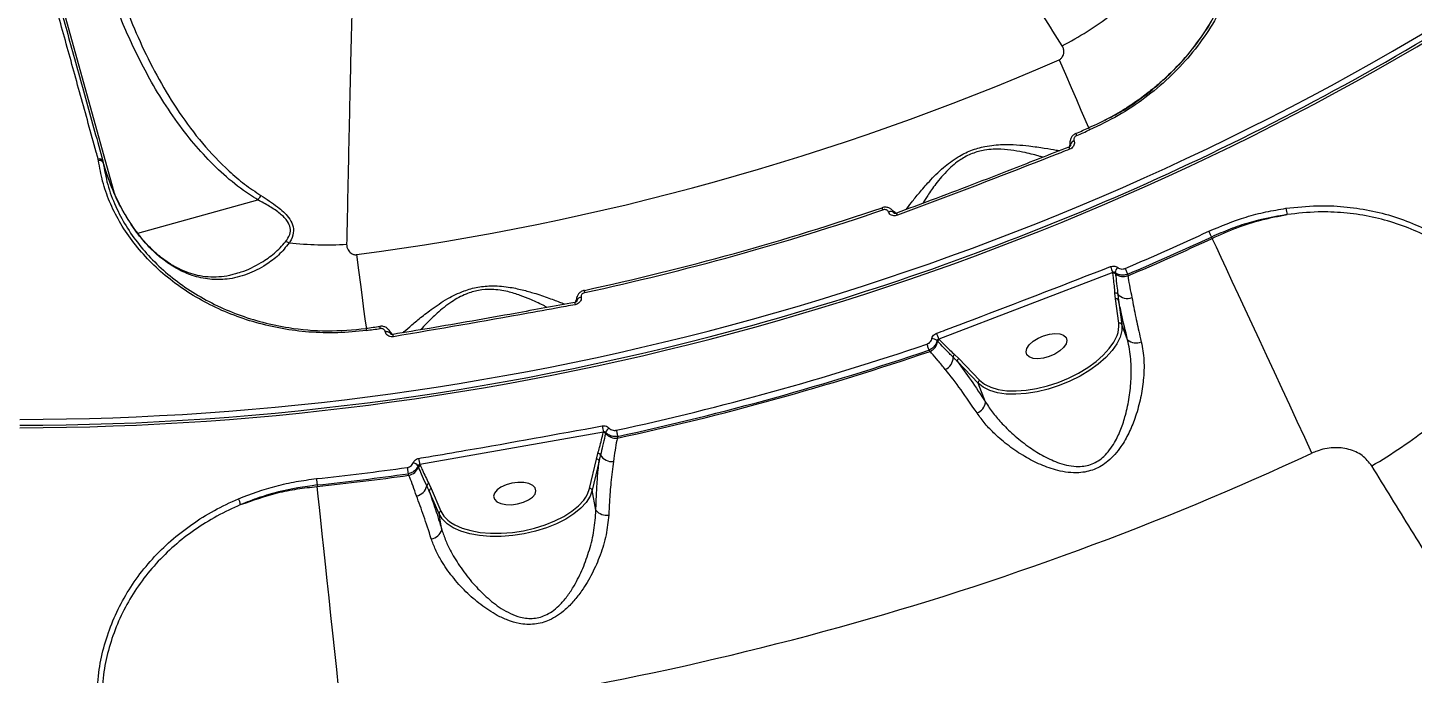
# Model space of a CAD drawing. Header units: millimetres. Extents: x -5960 to 5379, y -4374 to 3849.
# Drawn here: x 57.2 to 347.6, y -15.6 to 119.9 of the extents above; entities that cross this region are included whole.
import ezdxf

# ---------------------------------------------------------------- set-up
doc = ezdxf.new("R2010")
doc.units = ezdxf.units.MM
doc.layers.add('DiKom', color=7, linetype='Continuous', lineweight=0)
for name, color, linetype in [('DIKOM_ОБЪЕКТ', 7, 'Continuous'), ('DIKOM_РАЗМЕР_ЗОНА', 7, 'Continuous'), ('DIKOM_РАЗМЕР_ОБЪЕКТА', 7, 'Continuous')]:
    doc.layers.add(name, color=color, linetype=linetype)
doc.styles.add('style1', font='arial.ttf', dxfattribs={"width": 0.8})
doc.dimstyles.new('1-50', dxfattribs={"dimtxt": 300, "dimasz": 200, "dimexe": 100, "dimexo": 0, "dimgap": 100, "dimtad": 1, "dimtxsty": 'style1', "dimcen": 200, "dimclrd": 7, "dimclre": 7, "dimclrt": 7, "dimadec": 1, "dimazin": 2, "dimtfac": 1, "dimtmove": 0, "dimatfit": 2, "dimfxl": 0, "dimlwd": 25, "dimlwe": 18, "dimarcsym": 0})

# ---------------------------------------------------------------- blocks, each defined once
blk = doc.blocks.new('*D9')
at = {"layer": 'Defpoints', "color": 0, "transparency": 16777216}
for p in [(1597.35, 2348.89), (-3820.85, -1673.22), (-66.51, -1673.22)]:
    blk.add_point(p, dxfattribs=at)
at = {"layer": 'DiKom', "color": 7, "lineweight": 18, "transparency": 16777216}
for p, q in [((1597.35, 2348.89), (-3920.85, 2348.89)), ((-66.51, -1673.22), (-3920.85, -1673.22))]:
    blk.add_line(p, q, dxfattribs=at)
at = {"layer": 'DiKom', "color": 7, "lineweight": 25, "transparency": 16777216}
blk.add_line((-3820.85, 2148.89), (-3820.85, -1473.22), dxfattribs=at)
at = {"layer": 'DiKom', "color": 7, "transparency": 16777216}
for points in [[(-3854.19, 2148.89), (-3787.52, 2148.89), (-3820.85, 2348.89)], [(-3854.19, -1473.22), (-3787.52, -1473.22), (-3820.85, -1673.22)]]:
    blk.add_solid(points, dxfattribs=at)
at = {"layer": 'DiKom', "color": 7, "transparency": 16777216, "insert": (-4074.02, 240.95), "char_height": 300, "attachment_point": 5, "rotation": 90, "style": 'style1'}
blk.add_mtext('4050', dxfattribs=at)
blk = doc.blocks.new('*D10')
at = {"layer": 'Defpoints', "color": 0, "transparency": 16777216}
for p in [(3878.62, 405.09), (-2876.93, -459.72), (3878.62, -2693.66)]:
    blk.add_point(p, dxfattribs=at)
at = {"layer": 'DIKOM_РАЗМЕР_ОБЪЕКТА', "color": 7, "lineweight": 18, "transparency": 16777216}
for p, q in [((3878.62, 405.09), (3878.62, -2793.66)), ((-2876.93, -459.72), (-2876.93, -2793.66))]:
    blk.add_line(p, q, dxfattribs=at)
at = {"layer": 'DIKOM_РАЗМЕР_ОБЪЕКТА', "color": 7, "lineweight": 25, "transparency": 16777216}
blk.add_line((-2676.93, -2693.66), (3678.62, -2693.66), dxfattribs=at)
at = {"layer": 'DIKOM_РАЗМЕР_ОБЪЕКТА', "color": 7, "transparency": 16777216}
for points in [[(-2676.93, -2660.33), (-2676.93, -2726.99), (-2876.93, -2693.66)], [(3678.62, -2660.33), (3678.62, -2726.99), (3878.62, -2693.66)]]:
    blk.add_solid(points, dxfattribs=at)
at = {"layer": 'DIKOM_РАЗМЕР_ОБЪЕКТА', "color": 7, "transparency": 16777216, "insert": (-142.96, -2440.49), "char_height": 300, "attachment_point": 5, "style": 'style1'}
blk.add_mtext('6750', dxfattribs=at)
blk = doc.blocks.new('*D12')
at = {"layer": 'Defpoints', "color": 0, "transparency": 16777216}
for p in [(1921.97, 3848.89), (-5510.19, -3173.22), (433.49, -3173.22)]:
    blk.add_point(p, dxfattribs=at)
at = {"layer": 'DIKOM_РАЗМЕР_ЗОНА', "color": 7, "lineweight": 18, "transparency": 16777216}
for p, q in [((1921.97, 3848.89), (-5610.19, 3848.89)), ((433.49, -3173.22), (-5610.19, -3173.22))]:
    blk.add_line(p, q, dxfattribs=at)
at = {"layer": 'DIKOM_РАЗМЕР_ЗОНА', "color": 7, "lineweight": 25, "transparency": 16777216}
blk.add_line((-5510.19, 3648.89), (-5510.19, -2973.22), dxfattribs=at)
at = {"layer": 'DIKOM_РАЗМЕР_ЗОНА', "color": 7, "transparency": 16777216}
for points in [[(-5543.52, 3648.89), (-5476.85, 3648.89), (-5510.19, 3848.89)], [(-5543.52, -2973.22), (-5476.85, -2973.22), (-5510.19, -3173.22)]]:
    blk.add_solid(points, dxfattribs=at)
at = {"layer": 'DIKOM_РАЗМЕР_ЗОНА', "color": 7, "transparency": 16777216, "insert": (-5763.36, 142.42), "char_height": 300, "attachment_point": 5, "rotation": 90, "style": 'style1'}
blk.add_mtext('7050', dxfattribs=at)

msp = doc.modelspace()

# ---------------------------------------------------------------- linework, layer by layer
at = {"layer": 'DIKOM_ОБЪЕКТ', "color": 7, "linetype": 'Continuous', "lineweight": 15}
for p, q in [((60.004, 140.377), (75.243, 85.429)), ((276.693, 96.111), (276.701, 96.089)), ((275.589, 94.785), (275.589, 94.786)), ((275.952, 95.343), (275.922, 95.141)), ((275.96, 95.322), (275.952, 95.343)), ((275.966, 95.185), (275.96, 95.322)), ((71.959, 92.213), (71.949, 92.25)), ((72.018, 91.94), (71.959, 92.213)), ((72.943, 91.853), (72.938, 91.871)), ((72.943, 91.853), (72.981, 91.587)), ((80.261, 76.721), (105.446, 83.706)), ((237.766, 81.144), (237.758, 81.165)), ((238.822, 81.091), (238.83, 81.069)), ((238.965, 80.972), (238.822, 81.091)), ((238.83, 81.069), (238.948, 80.925)), ((239.466, 80.918), (239.465, 80.919)), ((80.001, 76.962), (79.23, 78.04)), ((80.003, 77.045), (79.243, 78.128)), ((305.675, 75.643), (305.507, 75.928)), ((284.815, 68.478), (248.332, 54.49)), ((284.84, 68.293), (284.815, 68.478)), ((287.936, 68.116), (287.982, 67.777)), ((285.386, 62.944), (285.271, 64.127)), ((171.925, 62.188), (171.926, 62.189)), ((172.388, 62.667), (172.321, 62.474)), ((172.373, 62.509), (172.392, 62.644)), ((172.392, 62.644), (172.388, 62.667)), ((173.262, 63.279), (173.266, 63.256)), ((286.066, 57.839), (285.386, 62.944)), ((286.015, 62.69), (286.695, 57.585)), ((132.195, 56.014), (132.191, 56.037)), ((133.222, 55.761), (133.225, 55.738)), ((133.339, 55.617), (133.222, 55.761)), ((133.225, 55.738), (133.314, 55.575)), ((133.82, 55.469), (133.82, 55.469)), ((287.923, 54.385), (286.695, 57.585)), ((248.074, 54.026), (247.925, 54.18)), ((248.332, 54.49), (248.379, 54.442)), ((246.471, 51.92), (246.221, 52.184)), ((251.617, 51.265), (252.499, 50.41)), ((256.592, 45.244), (252.216, 49.782)), ((252.499, 50.41), (256.875, 45.872)), ((258.125, 41.253), (256.592, 45.244)), ((177.937, 34.968), (139.46, 28.168)), ((177.922, 34.902), (177.937, 34.968)), ((180.935, 34.078), (180.856, 33.724)), ((175.053, 23.181), (176.467, 29.325)), ((176.467, 29.325), (176.782, 30.511)), ((137.107, 25.935), (136.972, 26.25)), ((139.143, 27.655), (139.038, 27.897)), ((139.46, 28.168), (139.535, 27.996)), ((177.033, 28.932), (175.618, 22.788)), ((117.887, 23.897), (117.89, 23.565)), ((141.311, 24.203), (141.822, 23.131)), ((143.46, 17.862), (141.413, 22.589)), ((141.822, 23.131), (143.868, 18.404)), ((176.361, 18.577), (175.618, 22.788)), ((144.055, 14.487), (143.46, 17.862))]:
    msp.add_line(p, q, dxfattribs=at)
at = {"layer": 'DIKOM_ОБЪЕКТ', "color": 7, "linetype": 'Continuous', "lineweight": 15, "flags": 128}
for points in [[(273.546, 113.103), (274.864, 110.072), (276.075, 107.289), (277.168, 104.775), (278.135, 102.551), (278.969, 100.633), (279.664, 99.037), (279.757, 98.822)], [(277.269, 97.241), (277.216, 97.365), (277.171, 97.471), (277.134, 97.556), (277.108, 97.619), (277.091, 97.656), (277.086, 97.668)], [(72.938, 91.871), (72.9, 91.956), (72.828, 92.047), (72.729, 92.123), (72.606, 92.182), (72.462, 92.221), (72.303, 92.24), (72.134, 92.237), (71.959, 92.213)], [(236.573, 81.619), (236.53, 81.746), (236.493, 81.856), (236.463, 81.944), (236.441, 82.008), (236.428, 82.047), (236.423, 82.059)], [(79.23, 78.04), (79.228, 78.119), (79.227, 78.12)], [(304.947, 77.135), (305.021, 76.975), (305.1, 76.805), (305.18, 76.632), (305.259, 76.461), (305.334, 76.3), (305.402, 76.155), (305.46, 76.029), (305.507, 75.928)], [(326.596, 30.572), (325.079, 33.84), (323.518, 37.204), (321.927, 40.631), (320.321, 44.091), (318.714, 47.552), (317.122, 50.983), (315.558, 54.352), (314.037, 57.629), (312.573, 60.784), (311.178, 63.787), (309.867, 66.613), (308.651, 69.234), (307.54, 71.626), (306.545, 73.769), (305.675, 75.643)], [(126.137, 72.223), (126.568, 68.946), (126.964, 65.937), (127.321, 63.219), (127.637, 60.814), (127.91, 58.741), (128.137, 57.015), (128.168, 56.783)], [(285.317, 68.463), (285.326, 68.398), (285.352, 68.202)], [(287.415, 69.34), (287.484, 69.177), (287.558, 69.005), (287.633, 68.829), (287.706, 68.656), (287.776, 68.493), (287.839, 68.345), (287.893, 68.218), (287.936, 68.116)], [(174.044, 64.278), (174.016, 64.41), (173.991, 64.522), (173.972, 64.613), (173.957, 64.68), (173.948, 64.72), (173.946, 64.733)], [(128.168, 56.783), (128.17, 56.77), (128.175, 56.729), (128.184, 56.661), (128.196, 56.569), (128.211, 56.455), (128.229, 56.322)], [(131.115, 56.709), (131.096, 56.842), (131.081, 56.956), (131.068, 57.048), (131.059, 57.116), (131.053, 57.156), (131.052, 57.169)], [(286.695, 57.585), (286.688, 56.299), (286.338, 54.932), (285.654, 53.515), (284.65, 52.078), (283.347, 50.654), (281.776, 49.272), (279.97, 47.964), (277.968, 46.758), (275.815, 45.681), (273.558, 44.755), (271.245, 44.002), (268.929, 43.438), (266.658, 43.075), (264.484, 42.921), (262.454, 42.979), (260.612, 43.249), (258.998, 43.724), (257.649, 44.394), (256.592, 45.244)], [(258.165, 44.889), (259.208, 44.398), (260.773, 43.937), (262.559, 43.676), (264.528, 43.619), (266.636, 43.768), (268.838, 44.12), (271.084, 44.668), (273.327, 45.398), (275.516, 46.295), (277.603, 47.34), (279.544, 48.51), (281.296, 49.778), (282.82, 51.118), (284.082, 52.499), (285.056, 53.892), (285.716, 55.257)], [(270.291, 55.205), (271.508, 55.543), (272.676, 55.676), (273.7, 55.595), (274.496, 55.307), (275, 54.834), (275.172, 54.214), (274.997, 53.499), (274.49, 52.746), (273.691, 52.016), (272.666, 51.367), (271.497, 50.854), (270.28, 50.517), (269.112, 50.383), (268.089, 50.464), (267.292, 50.752), (266.788, 51.226), (266.616, 51.845), (266.791, 52.56), (267.298, 53.313), (268.097, 54.044), (269.122, 54.692), (270.291, 55.205)], [(245.793, 53.443), (245.85, 53.276), (245.91, 53.099), (245.971, 52.918), (246.032, 52.74), (246.089, 52.572), (246.141, 52.42), (246.185, 52.289), (246.221, 52.184)], [(256.875, 45.872), (257.9, 45.048), (258.165, 44.889)], [(180.653, 35.378), (180.69, 35.206), (180.73, 35.023), (180.77, 34.836), (180.81, 34.653), (180.848, 34.479), (180.882, 34.322), (180.911, 34.187), (180.935, 34.078)], [(136.788, 27.567), (136.813, 27.392), (136.839, 27.207), (136.865, 27.017), (136.891, 26.832), (136.915, 26.656), (136.938, 26.496), (136.957, 26.359), (136.972, 26.25)], [(117.746, 25.22), (117.765, 25.044), (117.785, 24.858), (117.805, 24.668), (117.825, 24.481), (117.844, 24.305), (117.861, 24.145), (117.876, 24.007), (117.887, 23.897)], [(123.17, -25.843), (122.787, -22.26), (122.393, -18.573), (121.992, -14.816), (121.586, -11.023), (121.181, -7.229), (120.779, -3.468), (120.384, 0.226), (120, 3.818), (119.631, 7.276), (119.279, 10.569), (118.948, 13.666), (118.641, 16.539), (118.36, 19.162), (118.109, 21.512), (117.89, 23.565)], [(158.747, 24.271), (157.529, 23.933), (156.459, 23.446), (155.624, 22.85), (155.09, 22.193), (154.901, 21.527), (155.073, 20.908), (155.591, 20.385), (156.414, 20.001), (157.474, 19.786), (158.687, 19.758), (159.953, 19.92), (161.171, 20.258), (162.24, 20.745), (163.076, 21.341), (163.61, 21.999), (163.799, 22.664), (163.627, 23.283), (163.109, 23.806), (162.286, 24.191), (161.225, 24.406), (160.013, 24.433), (158.747, 24.271)], [(175.618, 22.788), (175.151, 21.516), (174.339, 20.246), (173.201, 19.008), (171.761, 17.828), (170.051, 16.732), (168.108, 15.744), (165.975, 14.886), (163.698, 14.177), (161.328, 13.631), (158.917, 13.262), (156.516, 13.076), (154.179, 13.079), (151.957, 13.27), (149.899, 13.645), (148.049, 14.196), (146.448, 14.91), (145.132, 15.772), (144.128, 16.764), (143.46, 17.862)], [(145.958, 16.032), (146.766, 15.541), (148.319, 14.849), (150.112, 14.315), (152.109, 13.951), (154.263, 13.766), (156.529, 13.763), (158.857, 13.943), (161.196, 14.301), (163.494, 14.83), (165.701, 15.518), (167.769, 16.35), (169.653, 17.308), (171.312, 18.371), (172.708, 19.515), (173.812, 20.716), (174.259, 21.349)], [(174.259, 21.349), (174.599, 21.947), (175.053, 23.181)]]:
    msp.add_lwpolyline(points, dxfattribs=at)
at = {"layer": 'DIKOM_ОБЪЕКТ', "color": 7, "linetype": 'Continuous', "lineweight": 15}
for centre, radius, start, end in [((237.315, 185.639), 78.769, 297.9121, 306.69847), ((54.491, 616.778), 579.133, 270.098848, 300.901152), ((54.491, 616.778), 580.869, 270.098554, 300.901446), ((54.491, 616.778), 580.367, 285.5, 300.901446), ((54.491, 616.778), 549.248, 277.49515, 293.50485), ((54.491, 616.778), 564.822, 293.20971, 293.50487), ((276.937, 95.133), 1.008, 104.04122, 167.96213), ((276.946, 95.112), 1.008, 104.04359, 167.95522), ((54.491, 616.778), 565.287, 293.20971, 293.50485), ((280.711, 96.395), 5.37, 197.45411, 202.46737), ((72.225, 91.483), 0.815, 29.6336, 109.81064), ((72.207, 90.964), 0.994, 38.8575, 100.9338), ((54.491, 616.778), 565.287, 282.20971, 288.79029), ((54.491, 616.778), 564.822, 285.5, 288.79029), ((325.572, 82.149), 4.436, 182.57933, 199.72863), ((238.231, 80.275), 1.008, 54.04356, 117.95353), ((238.239, 80.253), 1.008, 54.04684, 117.95343), ((234.518, 78.663), 5.438, 19.55843, 24.5076), ((54.491, 616.778), 594.93, 293.048769, 294.89662), ((54.491, 616.778), 596.261, 293.048769, 294.89662), ((54.491, 616.778), 596.591, 293.040116, 294.899779), ((110.792, 72.273), 2.698, 63.08267, 79.63663), ((119.834, 153.066), 78.776, 264.3019, 273.08746), ((54.491, 616.778), 564.822, 282.20971, 285.5), ((338.377, 90.432), 57.886, 200.96755, 202.28801), ((285.012, 67.777), 0.544, 51.3966, 108.47347), ((286.828, 68.365), 1.515, 130.3299, 176.28949), ((287.047, 70.339), 2.728, 231.57549, 290.05554), ((285.438, 63.627), 0.527, 35.0868, 108.40195), ((287.845, 65.703), 2.655, 221.889, 291.4312), ((177.264, 62.792), 5.373, 186.45711, 191.46697), ((173.316, 62.272), 1.008, 93.04248, 156.95965), ((173.32, 62.25), 1.008, 93.04327, 156.95493), ((285.562, 62.474), 0.502, 25.52723, 110.5181), ((54.491, 616.778), 580.367, 270.098554, 285.5), ((54.491, 616.778), 564.822, 277.49515, 277.79029), ((54.491, 616.778), 565.287, 277.49515, 277.79029), ((132.485, 55.073), 1.008, 43.04052, 106.95601), ((132.489, 55.05), 1.008, 43.04502, 106.9577), ((128.596, 54.211), 5.374, 8.53118, 13.53956), ((199.118, 36.991), 52.232, 19.57391, 21.03715), ((280.472, 57.282), 5.621, 338.88544, 5.69145), ((286.242, 57.369), 0.502, 25.52664, 110.5187), ((54.491, 616.778), 594.93, 282.243131, 288.756869), ((245.268, 54.499), 2.845, 295.0015, 350.43571), ((246.825, 52.948), 1.652, 48.22271, 88.96355), ((248.634, 53.935), 0.568, 116.74239, 170.72677), ((289.689, 56.277), 2.588, 226.97444, 295.34058), ((54.491, 616.778), 596.591, 282.228529, 288.771471), ((54.491, 616.778), 596.261, 282.243131, 288.756869), ((248.479, 50.708), 2.842, 294.84781, 359.8647), ((251.868, 50.774), 0.551, 116.99951, 187.57258), ((252.72, 49.933), 0.526, 114.88856, 196.60293), ((257.097, 45.395), 0.526, 114.88005, 196.61144), ((255.211, 41.734), 2.953, 292.27691, 350.62722), ((229.154, 45.321), 52.252, 189.96488, 191.42754), ((177.964, 34.336), 0.568, 40.27029, 94.26157), ((180.023, 34.423), 1.652, 122.03342, 162.78033), ((284.567, 121.429), 108.294, 300.26967, 308.09686), ((180.559, 36.553), 2.845, 220.56323, 276.00012), ((54.491, 616.778), 646.281, 276.100221, 294.899779), ((82.218, 19.396), 57.911, 8.71168, 10.03157), ((176.523, 28.802), 0.526, 14.39057, 96.11531), ((176.821, 29.961), 0.551, 23.42937, 93.99978), ((179.759, 31.65), 2.842, 211.13496, 276.15245), ((54.491, 616.778), 594.93, 276.10338, 277.951231), ((54.491, 616.778), 596.261, 276.10338, 277.951231), ((136.589, 28.613), 2.728, 280.94493, 339.42477), ((137.793, 27.034), 1.515, 34.70839, 80.67332), ((139.653, 27.465), 0.544, 102.52542, 159.60171), ((54.491, 616.778), 596.591, 276.100221, 277.959884), ((138.293, 24.228), 2.655, 279.56813, 349.11205), ((141.426, 23.689), 0.527, 102.59603, 175.91297), ((97.483, 18.894), 4.437, 11.27421, 28.4176), ((141.913, 22.637), 0.502, 100.48004, 185.47268), ((175.109, 22.658), 0.526, 14.3918, 96.11408), ((143.96, 17.91), 0.502, 100.48048, 185.47626), ((149.144, 20.945), 5.856, 205.715, 237.03495), ((178.611, 20.49), 2.953, 220.37039, 278.72462), ((141.567, 15.199), 2.588, 275.65963, 344.02473)]:
    msp.add_arc(centre, radius, start, end, dxfattribs=at)
for points, knots in [([(274.188, 116.033), (271.571, 120.194), (266.338, 128.515), (258.868, 140.352), (251.699, 151.683), (244.641, 162.804), (237.779, 173.583), (231.192, 183.896), (225.068, 193.453), (219.454, 202.183), (214.39, 210.034), (210.04, 216.758), (206.386, 222.39), (203.395, 226.989), (200.988, 230.684), (199.184, 233.45), (198.08, 235.138), (197.593, 235.884), (197.697, 235.725), (197.715, 235.697)], [0, 0, 0, 0, 0.0566676, 0.1133351, 0.1705666, 0.2277983, 0.2910664, 0.3543836, 0.4176511, 0.4827835, 0.5479701, 0.6131015, 0.6743792, 0.7357033, 0.7969801, 0.8600257, 0.9231223, 0.9861672, 1, 1, 1, 1]), ([(127.996, 216.362), (127.995, 216.327), (127.992, 216.248), (127.928, 214.559), (127.816, 211.557), (127.658, 207.264), (127.465, 201.848), (127.241, 195.413), (126.986, 187.799), (126.703, 178.987), (126.395, 168.982), (126.075, 158.074), (125.749, 146.348), (125.422, 133.901), (125.087, 120.47), (124.749, 106.044), (124.41, 90.714), (124.188, 79.839), (124.077, 74.404)], [0, 0, 0, 0, 0.0514928, 0.1168175, 0.1830807, 0.2493438, 0.3115793, 0.3738637, 0.4361003, 0.5001499, 0.5642515, 0.6283021, 0.6894121, 0.7505663, 0.811677, 0.8744354, 0.9372411, 1, 1, 1, 1]), ([(309.78, 157.877), (310.406, 156.232), (311.66, 152.945), (312.546, 147.553), (312.673, 141.946), (311.963, 136.191), (310.434, 130.408), (308.099, 124.715), (304.996, 119.221), (301.163, 114.034), (296.671, 109.26), (291.587, 105.004), (286.017, 101.281), (281.969, 99.358), (279.943, 98.396)], [0, 0, 0, 0, 0.0836186, 0.1671659, 0.2504178, 0.3338526, 0.4173034, 0.5004883, 0.5837383, 0.6671385, 0.7504577, 0.8333962, 0.9166279, 1, 1, 1, 1]), ([(105.446, 83.706), (104.848, 84.079), (102.542, 85.52), (98.802, 88.448), (94.464, 92.659), (90.395, 97.427), (86.598, 102.683), (82.278, 109.724), (77.899, 118.527), (73.79, 129.155), (71.88, 136.5), (70.926, 140.169)], [0, 0, 0, 0, 0.0310723, 0.1198397, 0.2089549, 0.2979297, 0.3968241, 0.4957432, 0.6636322, 0.8319724, 1, 1, 1, 1]), ([(72.73, 141.079), (72.94, 140.166), (73.737, 136.696), (75.41, 130.728), (77.991, 123.272), (81.058, 115.991), (84.659, 108.885), (88.842, 102.02), (93.705, 95.505), (98.405, 90.546), (102.607, 86.967), (104.933, 85.42), (106.096, 84.647)], [0, 0, 0, 0, 0.0419952, 0.1595235, 0.2774937, 0.395316, 0.5131208, 0.6338762, 0.7545646, 0.8758681, 0.9379478, 1, 1, 1, 1]), ([(311.766, 141.449), (311.732, 140.654), (311.649, 138.683), (311.141, 135.688), (310.443, 132.727), (309.666, 130.229), (308.447, 126.926), (306.46, 122.705), (303.341, 117.701), (299.671, 113.072), (296.319, 109.679), (293.478, 107.204), (291.101, 105.324), (288.051, 103.199), (284.24, 100.898), (281.327, 99.54), (279.762, 98.812)], [0, 0, 0, 0, 0.0485598, 0.1205574, 0.1785141, 0.2243854, 0.2679742, 0.3746753, 0.4787544, 0.5823252, 0.6836111, 0.7243908, 0.7752894, 0.8380079, 0.9129959, 1, 1, 1, 1]), ([(283.167, 100.478), (284.01, 100.888), (286.822, 102.256), (291.203, 105.268), (296.211, 109.421), (300.618, 114.104), (304.385, 119.187), (307.441, 124.569), (309.728, 130.146), (311.283, 135.813), (311.638, 139.548), (311.815, 141.417)], [0, 0, 0, 0, 0.0507079, 0.1691541, 0.2876341, 0.4067962, 0.5250349, 0.6441418, 0.7627823, 0.881225, 1, 1, 1, 1]), ([(71.949, 92.25), (71.81, 92.753), (71.114, 95.27), (69.323, 101.75), (66.627, 111.501), (63.739, 121.951), (61.167, 131.259), (59.664, 136.699), (58.913, 139.419)], [0, 0, 0, 0, 0.0299886, 0.1499469, 0.390056, 0.6301651, 0.8150819, 1, 1, 1, 1]), ([(59.883, 138.942), (60.901, 135.274), (62.936, 127.937), (66.149, 116.351), (69.467, 104.385), (71.778, 96.053), (72.933, 91.886)], [0, 0, 0, 0, 0.2492686, 0.4985358, 0.7492674, 1, 1, 1, 1]), ([(273.546, 113.103), (273.637, 113.15), (273.826, 113.249), (274.124, 113.533), (274.38, 113.935), (274.583, 114.589), (274.55, 115.156), (274.385, 115.679), (274.266, 115.892), (274.188, 116.033)], [0, 0, 0, 0, 0.0767418, 0.1605262, 0.3173986, 0.4661239, 0.7625064, 0.8428303, 1, 1, 1, 1]), ([(279.943, 98.396), (279.907, 98.478), (279.835, 98.642), (279.774, 98.782), (279.749, 98.84), (279.76, 98.816), (279.762, 98.812)], [0, 0, 0, 0, 0.3134489, 0.6269589, 0.9403765, 1, 1, 1, 1]), ([(275.837, 96.103), (275.819, 95.849), (275.778, 95.295), (275.701, 94.936), (275.659, 94.741)], [0, 0, 0, 0, 0.4584932, 1, 1, 1, 1]), ([(276.701, 96.089), (276.728, 96.003), (276.796, 95.781), (276.762, 95.384), (276.562, 94.952), (276.216, 94.574), (275.904, 94.42), (275.749, 94.343)], [0, 0, 0, 0, 0.1342522, 0.3469778, 0.5632411, 0.7817362, 1, 1, 1, 1]), ([(275.952, 95.343), (275.894, 95.522), (275.815, 95.77), (275.873, 96.024), (275.889, 96.095)], [0, 0, 0, 0, 0.7219819, 1, 1, 1, 1]), ([(277.09, 97.656), (276.876, 97.544), (276.451, 97.322), (276.014, 96.751), (275.915, 96.315), (275.868, 96.104)], [0, 0, 0, 0, 0.3444796, 0.6834582, 1, 1, 1, 1]), ([(277.269, 97.241), (277.267, 97.24), (277.166, 97.196), (276.975, 97.08), (276.789, 96.871), (276.669, 96.63), (276.619, 96.375), (276.669, 96.196), (276.693, 96.111)], [0, 0, 0, 0, 0.0043635, 0.2198333, 0.4355748, 0.5682621, 0.7938275, 1, 1, 1, 1]), ([(275.581, 94.803), (271.635, 93.248), (262.033, 89.464), (249.986, 84.849), (241.872, 81.836), (239.458, 80.939)], [0, 0, 0, 0, 0.32886, 0.8003154, 1, 1, 1, 1]), ([(275.749, 94.343), (275.129, 94.099), (272.028, 92.878), (260.022, 88.18), (248.585, 83.861), (239.642, 80.483)], [0, 0, 0, 0, 0.0517103, 0.2585529, 1, 1, 1, 1]), ([(241.44, 81.677), (241.444, 81.683), (241.67, 82.012), (242.585, 83.181), (244.139, 85.14), (245.929, 87.205), (247.676, 89.031), (249.151, 90.405), (250.704, 91.659), (252.564, 92.923), (255.016, 94.158), (257.663, 94.909), (259.898, 95.232), (262.17, 95.367), (264.669, 95.302), (267.663, 95.01), (270.548, 94.601), (272.601, 94.233), (273.388, 94.07), (273.601, 94.026)], [0, 0, 0, 0, 0.001653, 0.0865412, 0.1756362, 0.2646992, 0.3141177, 0.3634832, 0.4021589, 0.4407613, 0.4978967, 0.5551641, 0.5936829, 0.6322777, 0.6988321, 0.7655259, 0.8644389, 0.9633367, 1, 1, 1, 1]), ([(270.126, 92.662), (269.928, 92.725), (268.955, 93.037), (266.882, 93.558), (264.113, 94.089), (261.816, 94.345), (259.713, 94.356), (257.686, 94.167), (255.264, 93.534), (253.075, 92.367), (251.456, 91.144), (250.112, 89.906), (248.85, 88.527), (247.375, 86.684), (246.005, 84.729), (245.261, 83.514), (244.934, 82.979)], [0, 0, 0, 0, 0.0335443, 0.1648251, 0.2497313, 0.3362874, 0.383727, 0.4323346, 0.5017887, 0.5711397, 0.6186369, 0.6675182, 0.7304527, 0.7943092, 0.9095262, 1, 1, 1, 1]), ([(275.98, 95.197), (275.982, 95.192), (275.985, 95.179), (275.961, 95.095), (275.883, 94.979), (275.757, 94.869), (275.649, 94.805), (275.591, 94.786), (275.59, 94.786)], [0, 0, 0, 0, 0.1490573, 0.3958393, 0.5914032, 0.7938999, 0.998176, 1, 1, 1, 1]), ([(275.979, 95.197), (275.981, 95.21), (275.986, 95.256), (275.971, 95.295), (275.96, 95.322)], [0, 0, 0, 0, 0.2982485, 1, 1, 1, 1]), ([(128.229, 56.322), (126.219, 56.119), (122.199, 55.713), (116.258, 55.891), (110.513, 56.618), (105.024, 57.882), (99.754, 59.66), (94.78, 61.945), (90.157, 64.679), (85.942, 67.818), (82.206, 71.325), (78.98, 75.132), (76.314, 79.155), (74.265, 83.335), (72.763, 87.605), (72.266, 90.496), (72.018, 91.94)], [0, 0, 0, 0, 0.0751076, 0.1502148, 0.2212824, 0.2925773, 0.3636454, 0.4347702, 0.5061234, 0.5772488, 0.6483404, 0.7196587, 0.7907509, 0.8604291, 0.9303185, 1, 1, 1, 1]), ([(77.889, 80.227), (77.676, 80.574), (76.976, 81.721), (75.868, 83.914), (74.561, 86.894), (73.575, 89.685), (73.054, 91.478), (72.88, 92.115), (72.875, 92.131)], [0, 0, 0, 0, 0.0945109, 0.311777, 0.5670704, 0.8471925, 0.9962562, 1, 1, 1, 1]), ([(72.939, 91.865), (72.938, 91.871), (72.935, 91.879), (72.933, 91.887), (72.933, 91.89)], [0, 0, 0, 0, 0.6789902, 1, 1, 1, 1]), ([(72.981, 91.587), (73.255, 90.031), (73.802, 86.919), (75.477, 82.445), (77.707, 78.225), (80.454, 74.306), (83.725, 70.637), (87.503, 67.286), (91.72, 64.296), (96.324, 61.71), (101.269, 59.589), (106.479, 57.947), (112.715, 56.656), (120.008, 55.996), (125.453, 56.482), (128.176, 56.724)], [0, 0, 0, 0, 0.07661, 0.153217, 0.2242325, 0.2954748, 0.3664895, 0.4374874, 0.5087119, 0.5797102, 0.6506983, 0.7219128, 0.7929016, 0.8964506, 1, 1, 1, 1]), ([(79.23, 78.04), (78.342, 79.436), (76.566, 82.228), (74.497, 86.806), (73.488, 89.987), (72.981, 91.587)], [0, 0, 0, 0, 0.3317434, 0.6638452, 1, 1, 1, 1]), ([(106.096, 84.647), (106.08, 84.626), (105.984, 84.501), (105.773, 84.208), (105.566, 83.887), (105.453, 83.71)], [0, 0, 0, 0, 0.084428, 0.4973337, 1, 1, 1, 1]), ([(106.096, 84.647), (107.29, 83.874), (108.964, 82.792), (110.837, 81.212), (111.997, 79.976), (112.861, 78.487), (113.01, 76.663), (112.487, 75.419), (112.063, 74.757), (112.013, 74.679)], [0, 0, 0, 0, 0.2865089, 0.401567, 0.516305, 0.6574632, 0.7993936, 0.9763496, 1, 1, 1, 1]), ([(105.453, 83.71), (105.453, 83.709), (105.451, 83.708), (105.448, 83.706), (105.447, 83.706), (105.446, 83.706)], [0, 0, 0, 0, 0.3462673, 0.8150201, 1, 1, 1, 1]), ([(111.277, 74.927), (111.611, 75.421), (112.214, 76.311), (112.374, 77.833), (111.704, 79.389), (110.113, 80.906), (107.929, 82.367), (106.284, 83.265), (105.454, 83.71), (105.453, 83.71)], [0, 0, 0, 0, 0.1595554, 0.2875377, 0.4150439, 0.5934636, 0.7962082, 0.9997266, 1, 1, 1, 1]), ([(238.422, 81.654), (238.273, 81.779), (237.951, 82.049), (237.298, 82.194), (236.755, 82.188), (236.485, 82.065), (236.43, 82.04)], [0, 0, 0, 0, 0.2729204, 0.5907062, 0.9163485, 1, 1, 1, 1]), ([(237.758, 81.165), (237.753, 81.179), (237.713, 81.279), (237.594, 81.448), (237.379, 81.593), (237.124, 81.675), (236.858, 81.695), (236.662, 81.643), (236.573, 81.619)], [0, 0, 0, 0, 0.0339788, 0.252246, 0.4705391, 0.5979461, 0.8192997, 1, 1, 1, 1]), ([(239.369, 80.894), (239.242, 80.987), (238.965, 81.189), (238.6, 81.537), (238.402, 81.726)], [0, 0, 0, 0, 0.4572697, 1, 1, 1, 1]), ([(238.429, 81.663), (238.436, 81.659), (238.608, 81.545), (238.723, 81.324), (238.811, 81.118), (238.822, 81.091)], [0, 0, 0, 0, 0.0342228, 0.8704103, 1, 1, 1, 1]), ([(304.947, 77.135), (307.532, 78.21), (311.449, 79.839), (316.928, 81.252), (319.736, 81.717), (321.14, 81.949)], [0, 0, 0, 0, 0.4927612, 0.7463812, 1, 1, 1, 1]), ([(321.14, 81.949), (323.344, 82.185), (327.406, 82.619), (333.288, 82.379), (338.714, 81.614), (343.959, 80.263), (348.953, 78.335), (353.647, 75.866), (358, 72.88), (361.935, 69.384), (365.465, 65.469), (367.4, 62.527), (368.367, 61.058)], [0, 0, 0, 0, 0.1166811, 0.2150843, 0.3137984, 0.4122011, 0.5100613, 0.6082267, 0.7060846, 0.8039542, 0.9021328, 1, 1, 1, 1]), ([(79.238, 78.127), (78.983, 78.488), (78.506, 79.164), (78.085, 79.888), (77.889, 80.227)], [0, 0, 0, 0, 0.5331523, 1, 1, 1, 1]), ([(239.642, 80.483), (239.475, 80.436), (239.141, 80.342), (238.63, 80.391), (238.193, 80.579), (237.902, 80.851), (237.804, 81.062), (237.766, 81.144)], [0, 0, 0, 0, 0.2182604, 0.4367518, 0.6530162, 0.8657484, 1, 1, 1, 1]), ([(238.83, 81.069), (238.84, 81.042), (238.854, 81.005), (238.887, 80.975), (238.896, 80.967)], [0, 0, 0, 0, 0.7329879, 1, 1, 1, 1]), ([(239.463, 80.921), (239.45, 80.916), (239.381, 80.885), (239.246, 80.865), (239.084, 80.871), (238.962, 80.91), (238.904, 80.95), (238.897, 80.961), (238.894, 80.965)], [0, 0, 0, 0, 0.0487243, 0.2499698, 0.4461733, 0.6523851, 0.8787866, 1, 1, 1, 1]), ([(321.396, 80.651), (318.719, 80.156), (314.666, 79.406), (309.388, 77.623), (306.8, 76.493), (305.507, 75.928)], [0, 0, 0, 0, 0.4928088, 0.7464052, 1, 1, 1, 1]), ([(305.675, 75.643), (307.393, 76.423), (310.771, 77.956), (316.056, 79.633), (319.609, 80.311), (321.396, 80.651)], [0, 0, 0, 0, 0.3395445, 0.6677622, 1, 1, 1, 1]), ([(367.676, 60.256), (366.73, 61.693), (364.836, 64.571), (361.38, 68.399), (357.527, 71.817), (353.261, 74.734), (348.662, 77.146), (343.767, 79.028), (338.626, 80.344), (333.306, 81.086), (327.539, 81.314), (323.557, 80.885), (321.396, 80.651)], [0, 0, 0, 0, 0.0977721, 0.1958572, 0.293632, 0.3914577, 0.489594, 0.5874242, 0.6858967, 0.7846799, 0.8831545, 1, 1, 1, 1]), ([(80.001, 76.962), (80.004, 76.972), (80.016, 77.011), (79.992, 77.024), (79.974, 77.034)], [0, 0, 0, 0, 0.2513092, 1, 1, 1, 1]), ([(112.013, 74.679), (111.305, 73.798), (109.887, 72.033), (106.825, 69.798), (103.231, 67.947), (99.226, 66.968), (95.36, 66.94), (91.905, 67.68), (88.697, 69.07), (85.945, 70.822), (83.466, 72.937), (81.528, 74.973), (80.429, 76.405), (80.001, 76.962)], [0, 0, 0, 0, 0.0899535, 0.1801544, 0.3068405, 0.4334843, 0.5393777, 0.6451763, 0.7305697, 0.8158824, 0.8857294, 0.9555191, 1, 1, 1, 1]), ([(100.458, 68.14), (100.134, 68.04), (99.077, 67.717), (97.26, 67.493), (95.033, 67.479), (92.915, 67.789), (90.86, 68.382), (88.872, 69.231), (86.896, 70.359), (85.023, 71.709), (83.331, 73.19), (81.791, 74.808), (80.703, 76.084), (80.138, 76.893), (80.017, 77.065)], [0, 0, 0, 0, 0.0493085, 0.1605062, 0.2696629, 0.3756306, 0.4668429, 0.5637636, 0.6570082, 0.7459014, 0.8305948, 0.9027191, 0.9792717, 1, 1, 1, 1]), ([(100.452, 68.216), (100.963, 68.327), (102.952, 68.763), (105.777, 70.295), (108.999, 72.406), (110.518, 74.088), (111.277, 74.927)], [0, 0, 0, 0, 0.1263637, 0.4918081, 0.7462735, 1, 1, 1, 1]), ([(124.077, 74.404), (124.087, 74.204), (124.107, 73.79), (124.324, 73.248), (124.643, 72.814), (125.019, 72.493), (125.423, 72.295), (125.813, 72.203), (126.033, 72.216), (126.137, 72.223)], [0, 0, 0, 0, 0.194394, 0.4037054, 0.5538976, 0.6910136, 0.8350634, 0.9219058, 1, 1, 1, 1]), ([(247.869, 55.741), (248.493, 55.975), (251.614, 57.145), (263.791, 61.737), (275.3, 66.211), (284.324, 69.718)], [0, 0, 0, 0, 0.0512256, 0.2561276, 1, 1, 1, 1]), ([(284.324, 69.718), (284.374, 69.736), (284.583, 69.811), (284.972, 69.858), (285.463, 69.778), (285.72, 69.606), (285.848, 69.52)], [0, 0, 0, 0, 0.0963833, 0.3985426, 0.6990691, 1, 1, 1, 1]), ([(285.317, 68.463), (285.274, 68.49), (285.188, 68.543), (285.026, 68.553), (284.9, 68.521), (284.832, 68.487), (284.815, 68.478)], [0, 0, 0, 0, 0.2930283, 0.592398, 0.9006117, 1, 1, 1, 1]), ([(285.271, 64.127), (285.184, 65.154), (285.065, 66.55), (284.887, 67.928), (284.84, 68.293)], [0, 0, 0, 0, 0.7353104, 1, 1, 1, 1]), ([(287.936, 68.116), (287.828, 68.077), (287.456, 67.946), (286.778, 67.881), (285.959, 68.029), (285.531, 68.318), (285.317, 68.463)], [0, 0, 0, 0, 0.1209507, 0.4144527, 0.7069502, 1, 1, 1, 1]), ([(285.352, 68.202), (285.374, 68.033), (285.486, 67.187), (285.673, 65.78), (285.809, 64.498), (285.869, 63.93)], [0, 0, 0, 0, 0.1222807, 0.6114301, 1, 1, 1, 1]), ([(285.848, 69.52), (285.977, 69.434), (286.233, 69.262), (286.723, 69.182), (287.129, 69.23), (287.35, 69.315), (287.415, 69.34)], [0, 0, 0, 0, 0.2927323, 0.5851126, 0.8788368, 1, 1, 1, 1]), ([(287.982, 67.777), (288.003, 67.618), (288.176, 66.275), (288.516, 64.658), (288.815, 63.231)], [0, 0, 0, 0, 0.117866, 1, 1, 1, 1]), ([(135.903, 55.837), (135.908, 55.842), (136.194, 56.122), (137.314, 57.094), (139.213, 58.721), (141.364, 60.407), (143.428, 61.866), (145.138, 62.933), (146.902, 63.868), (148.968, 64.754), (151.611, 65.498), (154.353, 65.73), (156.609, 65.621), (158.864, 65.32), (161.305, 64.779), (164.188, 63.921), (166.942, 62.969), (168.887, 62.216), (169.629, 61.906), (169.83, 61.822)], [0, 0, 0, 0, 0.0016532, 0.0865412, 0.175636, 0.264699, 0.3141174, 0.3634832, 0.4021589, 0.4407611, 0.4978964, 0.5551644, 0.5936832, 0.632278, 0.6988321, 0.7655262, 0.864439, 0.9633368, 1, 1, 1, 1]), ([(166.158, 61.146), (165.975, 61.246), (165.08, 61.738), (163.144, 62.645), (160.528, 63.695), (158.322, 64.384), (156.26, 64.797), (154.234, 64.997), (151.735, 64.838), (149.364, 64.111), (147.541, 63.219), (145.986, 62.26), (144.484, 61.147), (142.685, 59.619), (140.967, 57.962), (140.005, 56.911), (139.582, 56.448)], [0, 0, 0, 0, 0.0335443, 0.1648253, 0.2497313, 0.3362876, 0.3837268, 0.4323348, 0.5017887, 0.5711394, 0.6186374, 0.6675181, 0.7304524, 0.7943092, 0.9095263, 1, 1, 1, 1]), ([(173.947, 64.72), (173.716, 64.651), (173.256, 64.514), (172.718, 64.037), (172.538, 63.627), (172.451, 63.429)], [0, 0, 0, 0, 0.3444802, 0.6834519, 1, 1, 1, 1]), ([(174.044, 64.278), (174.042, 64.278), (173.934, 64.254), (173.725, 64.176), (173.502, 64.006), (173.338, 63.793), (173.241, 63.552), (173.255, 63.367), (173.262, 63.279)], [0, 0, 0, 0, 0.0043424, 0.2198151, 0.435568, 0.5682575, 0.793825, 1, 1, 1, 1]), ([(285.869, 63.93), (285.886, 63.75), (285.926, 63.336), (285.983, 62.923), (286.015, 62.69)], [0, 0, 0, 0, 0.4353024, 1, 1, 1, 1]), ([(171.922, 62.208), (167.752, 61.434), (157.603, 59.551), (144.897, 57.32), (136.358, 55.91), (133.817, 55.49)], [0, 0, 0, 0, 0.3288598, 0.8003154, 1, 1, 1, 1]), ([(171.999, 61.724), (171.343, 61.603), (168.066, 60.995), (155.385, 58.675), (143.333, 56.617), (133.91, 55.008)], [0, 0, 0, 0, 0.0517107, 0.2585534, 1, 1, 1, 1]), ([(172.388, 62.517), (172.389, 62.512), (172.39, 62.499), (172.35, 62.421), (172.251, 62.322), (172.107, 62.239), (171.989, 62.196), (171.928, 62.189), (171.927, 62.189)], [0, 0, 0, 0, 0.1490638, 0.3958578, 0.5914132, 0.7939125, 0.9982214, 1, 1, 1, 1]), ([(173.266, 63.256), (173.276, 63.167), (173.301, 62.936), (173.192, 62.552), (172.913, 62.166), (172.501, 61.861), (172.166, 61.77), (171.999, 61.724)], [0, 0, 0, 0, 0.1342462, 0.3469833, 0.5632436, 0.7817426, 1, 1, 1, 1]), ([(172.421, 63.435), (172.354, 63.188), (172.22, 62.69), (172.086, 62.375), (172.019, 62.217)], [0, 0, 0, 0, 0.4962639, 1, 1, 1, 1]), ([(172.388, 62.667), (172.366, 62.853), (172.336, 63.112), (172.441, 63.35), (172.47, 63.416)], [0, 0, 0, 0, 0.7219696, 1, 1, 1, 1]), ([(172.387, 62.518), (172.391, 62.531), (172.405, 62.575), (172.398, 62.616), (172.392, 62.644)], [0, 0, 0, 0, 0.2980677, 1, 1, 1, 1]), ([(287.923, 54.385), (287.47, 56.242), (286.751, 59.191), (286.214, 61.745), (286.015, 62.69)], [0, 0, 0, 0, 0.6299005, 1, 1, 1, 1]), ([(288.815, 63.231), (289.073, 61.877), (289.548, 59.376), (290.28, 56.113), (290.703, 54.333), (290.797, 53.938)], [0, 0, 0, 0, 0.4786876, 0.8843725, 1, 1, 1, 1]), ([(132.937, 56.39), (132.814, 56.541), (132.549, 56.868), (131.936, 57.134), (131.402, 57.232), (131.113, 57.164), (131.054, 57.15)], [0, 0, 0, 0, 0.2729284, 0.5907164, 0.9163654, 1, 1, 1, 1]), ([(132.191, 56.037), (132.189, 56.051), (132.169, 56.157), (132.084, 56.346), (131.901, 56.529), (131.667, 56.659), (131.409, 56.729), (131.206, 56.715), (131.115, 56.709)], [0, 0, 0, 0, 0.0339835, 0.2522451, 0.4705366, 0.5979343, 0.819308, 1, 1, 1, 1]), ([(133.91, 55.008), (133.738, 54.994), (133.392, 54.965), (132.9, 55.11), (132.506, 55.378), (132.272, 55.701), (132.217, 55.927), (132.195, 56.014)], [0, 0, 0, 0, 0.2182718, 0.4367624, 0.6530225, 0.8657601, 1, 1, 1, 1]), ([(133.721, 55.463), (133.614, 55.579), (133.381, 55.83), (133.089, 56.241), (132.93, 56.465)], [0, 0, 0, 0, 0.4572709, 1, 1, 1, 1]), ([(132.945, 56.398), (132.951, 56.392), (133.098, 56.247), (133.169, 56.009), (133.215, 55.79), (133.222, 55.761)], [0, 0, 0, 0, 0.0341892, 0.8704095, 1, 1, 1, 1]), ([(133.225, 55.738), (133.23, 55.709), (133.237, 55.67), (133.263, 55.635), (133.27, 55.626)], [0, 0, 0, 0, 0.7331015, 1, 1, 1, 1]), ([(133.818, 55.472), (133.804, 55.469), (133.731, 55.452), (133.595, 55.458), (133.437, 55.495), (133.324, 55.556), (133.275, 55.607), (133.27, 55.62), (133.268, 55.624)], [0, 0, 0, 0, 0.048713, 0.2499732, 0.4461694, 0.6523842, 0.8787873, 1, 1, 1, 1]), ([(246.855, 54.6), (246.86, 54.626), (246.895, 54.805), (247.043, 55.13), (247.392, 55.514), (247.71, 55.665), (247.869, 55.741)], [0, 0, 0, 0, 0.0523725, 0.3650438, 0.6827358, 1, 1, 1, 1]), ([(245.793, 53.443), (245.954, 53.514), (246.276, 53.655), (246.638, 54.029), (246.806, 54.365), (246.846, 54.559), (246.855, 54.6)], [0, 0, 0, 0, 0.307739, 0.6158609, 0.9190882, 1, 1, 1, 1]), ([(247.925, 54.18), (247.912, 54.111), (247.849, 53.785), (247.581, 53.215), (247, 52.568), (246.48, 52.312), (246.221, 52.184)], [0, 0, 0, 0, 0.081388, 0.3857913, 0.6937352, 1, 1, 1, 1]), ([(248.332, 54.49), (248.27, 54.475), (248.148, 54.446), (248.008, 54.344), (247.944, 54.245), (247.928, 54.188), (247.925, 54.18)], [0, 0, 0, 0, 0.3345294, 0.6548693, 0.9517426, 1, 1, 1, 1]), ([(251.321, 50.701), (251.187, 50.834), (250.518, 51.495), (249.433, 52.616), (248.506, 53.578), (248.074, 54.026)], [0, 0, 0, 0, 0.117885, 0.5894731, 1, 1, 1, 1]), ([(248.379, 54.442), (249.125, 53.681), (250.178, 52.609), (251.293, 51.568), (251.617, 51.265)], [0, 0, 0, 0, 0.7088272, 1, 1, 1, 1]), ([(290.797, 53.938), (291.021, 52.657), (291.47, 50.092), (291.343, 47.168), (291.053, 44.367), (290.603, 41.664), (289.568, 38.047), (288.227, 34.766), (286.796, 32.245), (285.286, 30.282), (283.518, 28.538), (281, 26.994), (278.047, 26.384), (275.44, 26.484), (272.732, 26.996), (269.641, 28.088), (266.223, 29.864), (262.983, 32.03), (260.23, 34.371), (257.977, 36.707), (256.879, 38.236), (256.33, 39.001)], [0, 0, 0, 0, 0.0726913, 0.1455245, 0.1511326, 0.2173307, 0.2835416, 0.3377167, 0.3918173, 0.4254878, 0.4591104, 0.5134526, 0.5679372, 0.6044957, 0.6411216, 0.7029638, 0.7649116, 0.8309038, 0.8968715, 0.9484532, 1, 1, 1, 1]), ([(258.125, 41.253), (258.638, 40.484), (259.673, 38.936), (261.755, 36.544), (264.296, 34.098), (267.24, 31.797), (270.359, 29.854), (273.137, 28.589), (275.598, 27.919), (277.909, 27.67), (280.553, 28.126), (282.727, 29.571), (284.194, 31.225), (285.434, 33.124), (286.567, 35.582), (287.587, 38.776), (288.32, 42.324), (288.714, 46.28), (288.711, 50.413), (288.189, 53.046), (287.923, 54.385)], [0, 0, 0, 0, 0.0524363, 0.1057391, 0.1727004, 0.2408614, 0.3023191, 0.3650152, 0.3998066, 0.4354572, 0.4861111, 0.5366956, 0.5686832, 0.6014857, 0.6550925, 0.7097864, 0.7768997, 0.8451741, 0.9213067, 1, 1, 1, 1]), ([(249.674, 48.129), (249.174, 48.754), (248.171, 50.009), (247.159, 51.217), (246.584, 51.805), (246.471, 51.92)], [0, 0, 0, 0, 0.4438897, 0.8911096, 1, 1, 1, 1]), ([(252.216, 49.782), (252.088, 49.92), (251.796, 50.232), (251.492, 50.533), (251.321, 50.701)], [0, 0, 0, 0, 0.44032, 1, 1, 1, 1]), ([(252.216, 49.782), (253.157, 48.514), (255.059, 45.951), (257.096, 42.83), (258.125, 41.253)], [0, 0, 0, 0, 0.4947656, 1, 1, 1, 1]), ([(256.33, 39.001), (255.199, 40.669), (252.902, 44.054), (250.735, 46.842), (249.68, 48.122), (249.674, 48.129)], [0, 0, 0, 0, 0.4913947, 0.9970651, 1, 1, 1, 1]), ([(139.243, 29.484), (139.901, 29.595), (143.187, 30.151), (156.015, 32.345), (168.164, 34.55), (177.69, 36.279)], [0, 0, 0, 0, 0.0512247, 0.256127, 1, 1, 1, 1]), ([(176.782, 30.511), (176.904, 30.938), (177.324, 32.404), (177.674, 33.866), (177.922, 34.902)], [0, 0, 0, 0, 0.2911719, 1, 1, 1, 1]), ([(177.69, 36.279), (177.734, 36.286), (177.946, 36.32), (178.331, 36.301), (178.806, 36.141), (179.033, 35.929), (179.147, 35.823)], [0, 0, 0, 0, 0.0810562, 0.3908441, 0.695155, 1, 1, 1, 1]), ([(178.445, 34.912), (178.405, 34.941), (178.323, 35.003), (178.158, 35.023), (178.026, 35.001), (177.953, 34.974), (177.937, 34.968)], [0, 0, 0, 0, 0.2865035, 0.5898027, 0.9137505, 1, 1, 1, 1]), ([(178.445, 34.912), (178.437, 34.878), (178.421, 34.808), (178.406, 34.739), (178.397, 34.703)], [0, 0, 0, 0, 0.4877549, 1, 1, 1, 1]), ([(180.935, 34.078), (180.834, 34.064), (180.456, 34.012), (179.79, 34.074), (179.007, 34.37), (178.633, 34.731), (178.445, 34.912)], [0, 0, 0, 0, 0.1092331, 0.4079468, 0.7031185, 1, 1, 1, 1]), ([(179.147, 35.823), (179.26, 35.717), (179.487, 35.505), (179.96, 35.345), (180.363, 35.325), (180.591, 35.367), (180.653, 35.378)], [0, 0, 0, 0, 0.2954469, 0.5903704, 0.8901349, 1, 1, 1, 1]), ([(178.397, 34.703), (178.357, 34.53), (178.158, 33.663), (177.82, 32.171), (177.483, 30.813), (177.326, 30.181)], [0, 0, 0, 0, 0.1178947, 0.5894645, 1, 1, 1, 1]), ([(180.856, 33.724), (180.819, 33.567), (180.63, 32.771), (180.383, 31.215), (180.17, 29.623), (180.063, 28.825)], [0, 0, 0, 0, 0.1088914, 0.5528055, 1, 1, 1, 1]), ([(138.039, 28.529), (138.054, 28.569), (138.125, 28.753), (138.34, 29.052), (138.746, 29.355), (139.078, 29.441), (139.243, 29.484)], [0, 0, 0, 0, 0.0855924, 0.3893638, 0.6948184, 1, 1, 1, 1]), ([(177.326, 30.181), (177.279, 29.998), (177.173, 29.583), (177.083, 29.166), (177.033, 28.932)], [0, 0, 0, 0, 0.4403399, 1, 1, 1, 1]), ([(339.155, 27.899), (338.537, 28.676), (337.279, 30.254), (334.324, 31.541), (331.015, 31.858), (328.364, 31.331), (326.952, 30.725), (326.596, 30.572)], [0, 0, 0, 0, 0.2187078, 0.4447817, 0.6794089, 0.9191989, 1, 1, 1, 1]), ([(136.788, 27.567), (136.955, 27.605), (137.289, 27.682), (137.704, 27.974), (137.94, 28.279), (138.017, 28.475), (138.039, 28.529)], [0, 0, 0, 0, 0.2968889, 0.5940707, 0.8895317, 1, 1, 1, 1]), ([(139.038, 27.897), (139.003, 27.807), (138.874, 27.479), (138.485, 26.964), (137.799, 26.462), (137.248, 26.32), (136.972, 26.25)], [0, 0, 0, 0, 0.1105929, 0.4063262, 0.7035012, 1, 1, 1, 1]), ([(139.46, 28.168), (139.402, 28.16), (139.288, 28.146), (139.145, 28.062), (139.068, 27.969), (139.044, 27.91), (139.038, 27.897)], [0, 0, 0, 0, 0.3130643, 0.6196343, 0.9171164, 1, 1, 1, 1]), ([(140.9, 23.727), (140.823, 23.89), (140.436, 24.706), (139.85, 26.027), (139.36, 27.155), (139.143, 27.655)], [0, 0, 0, 0, 0.1222785, 0.6114304, 1, 1, 1, 1]), ([(139.535, 27.996), (139.682, 27.659), (140.24, 26.387), (140.857, 25.128), (141.311, 24.203)], [0, 0, 0, 0, 0.2646893, 1, 1, 1, 1]), ([(176.361, 18.577), (176.405, 19.831), (176.494, 22.35), (176.721, 25.818), (176.93, 27.909), (177.033, 28.932)], [0, 0, 0, 0, 0.3357613, 0.6747569, 1, 1, 1, 1]), ([(180.063, 28.825), (179.873, 27.39), (179.525, 24.765), (179.22, 20.877), (179.104, 18.492), (179.059, 17.571)], [0, 0, 0, 0, 0.42512, 0.7780802, 1, 1, 1, 1]), ([(606.761, -411.281), (606.104, -410.196), (604.788, -408.022), (602.03, -403.466), (598.716, -397.992), (594.804, -391.531), (590.327, -384.139), (585.289, -375.822), (579.69, -366.578), (573.548, -356.44), (566.888, -345.45), (559.741, -333.659), (552.14, -321.121), (544.101, -307.866), (535.63, -293.902), (526.749, -279.266), (517.489, -264.013), (507.895, -248.214), (498.009, -231.944), (487.855, -215.24), (477.443, -198.122), (466.795, -180.624), (455.95, -162.816), (444.958, -144.779), (433.87, -126.598), (422.71, -108.314), (411.493, -89.956), (400.239, -71.556), (388.991, -53.185), (377.8, -34.93), (366.717, -16.874), (356.591, -0.403), (347.401, 14.527), (341.904, 23.442), (339.155, 27.899)], [0, 0, 0, 0, 0.0315566, 0.0632128, 0.0949197, 0.1266266, 0.1582828, 0.1898395, 0.2213972, 0.2530543, 0.2847621, 0.31647, 0.3481273, 0.3796851, 0.4112651, 0.4429443, 0.4746741, 0.5064041, 0.5380836, 0.5696639, 0.6012951, 0.6330254, 0.6648064, 0.6965876, 0.7283184, 0.75995, 0.7916593, 0.8234677, 0.8553268, 0.8871862, 0.9189952, 0.950705, 0.9753525, 1, 1, 1, 1]), ([(101.386, 21.006), (103.984, 21.979), (107.918, 23.452), (113.465, 24.665), (116.319, 25.035), (117.746, 25.22)], [0, 0, 0, 0, 0.4927646, 0.7463809, 1, 1, 1, 1]), ([(117.887, 23.897), (115.169, 23.493), (111.053, 22.882), (105.73, 21.303), (103.133, 20.275), (101.835, 19.762)], [0, 0, 0, 0, 0.4928078, 0.7464039, 1, 1, 1, 1]), ([(101.835, 19.762), (104.385, 20.665), (108.246, 22.033), (113.689, 23.111), (116.49, 23.414), (117.89, 23.565)], [0, 0, 0, 0, 0.4927835, 0.7463914, 1, 1, 1, 1]), ([(138.734, 21.61), (138.256, 22.987), (137.714, 24.548), (137.171, 25.789), (137.107, 25.935)], [0, 0, 0, 0, 0.8821348, 1, 1, 1, 1]), ([(141.413, 22.589), (141.342, 22.756), (141.179, 23.139), (141.001, 23.514), (140.9, 23.727)], [0, 0, 0, 0, 0.4353095, 1, 1, 1, 1]), ([(71.664, -21.224), (71.747, -19.302), (71.905, -15.605), (73.024, -10.246), (74.686, -5.194), (76.962, -0.359), (79.831, 4.191), (83.241, 8.413), (87.144, 12.259), (91.512, 15.66), (96.247, 18.645), (99.675, 20.22), (101.386, 21.006)], [0, 0, 0, 0, 0.1070816, 0.2059729, 0.3051836, 0.4040768, 0.5033364, 0.6029164, 0.7021781, 0.8013464, 0.9008319, 1, 1, 1, 1]), ([(141.822, 12.623), (141.297, 14.253), (140.235, 17.55), (139.238, 20.246), (138.734, 21.61)], [0, 0, 0, 0, 0.4942434, 1, 1, 1, 1]), ([(141.413, 22.589), (141.839, 21.355), (142.697, 18.867), (143.6, 15.954), (144.055, 14.487)], [0, 0, 0, 0, 0.4960508, 1, 1, 1, 1]), ([(101.835, 19.762), (100.156, 18.992), (96.794, 17.452), (92.147, 14.531), (87.862, 11.203), (84.032, 7.439), (80.685, 3.308), (77.87, -1.143), (75.636, -5.874), (74.004, -10.816), (72.906, -16.058), (72.751, -19.676), (72.67, -21.556)], [0, 0, 0, 0, 0.0992792, 0.1988747, 0.2981526, 0.3974213, 0.4970075, 0.5962722, 0.6950871, 0.7942211, 0.893033, 1, 1, 1, 1]), ([(179.059, 17.571), (178.922, 16.19), (178.647, 13.424), (177.37, 9.264), (175.652, 5.295), (173.746, 2.089), (171.812, -0.432), (170.121, -2.168), (168.372, -3.531), (166.261, -4.725), (163.49, -5.495), (160.483, -5.308), (157.883, -4.535), (155.148, -3.261), (152.15, -1.281), (149.002, 1.494), (146.189, 4.614), (144.105, 7.621), (142.654, 10.314), (142.099, 11.854), (141.822, 12.623)], [0, 0, 0, 0, 0.0754481, 0.1510284, 0.2213857, 0.2917226, 0.3346573, 0.3775434, 0.4104253, 0.4432559, 0.4962476, 0.5490795, 0.5889868, 0.6289736, 0.6969441, 0.765008, 0.8363493, 0.9076292, 0.9538277, 1, 1, 1, 1]), ([(144.055, 14.487), (144.31, 13.723), (144.825, 12.185), (146.137, 9.489), (148.014, 6.435), (150.512, 3.247), (153.326, 0.363), (155.966, -1.732), (158.411, -3.123), (160.686, -3.99), (163.358, -4.28), (165.788, -3.552), (167.592, -2.39), (169.083, -1.042), (170.509, 0.686), (172.128, 3.193), (173.697, 6.391), (175.086, 10.31), (176.096, 14.444), (176.272, 17.186), (176.361, 18.577)], [0, 0, 0, 0, 0.0468784, 0.0944887, 0.1667889, 0.2407702, 0.3086845, 0.3780232, 0.4163429, 0.4555477, 0.5049154, 0.5540334, 0.5849089, 0.616739, 0.6589113, 0.7018012, 0.7727125, 0.8450757, 0.9214107, 1, 1, 1, 1])]:
    msp.add_open_spline(points, degree=3, knots=knots, dxfattribs=at)

# ---------------------------------------------------------------- dimensions: what is measured, and where the dimension line sits
at = {"layer": 'DiKom', "color": 3}
dim = msp.add_linear_dim(base=(-3820.852, -1673.222), p1=(1597.347, 2348.894), p2=(-66.509, -1673.222), angle=90, text='4050', dimstyle='1-50', override={"dimgap": 100}, dxfattribs=at)
dim.commit()
dim.dimension.update_dxf_attribs({"geometry": '*D9', "text_midpoint": (-3820.852, 240.949), "dimtype": 160})
at = {"layer": 'DIKOM_РАЗМЕР_ЗОНА'}
dim = msp.add_linear_dim(base=(-5510.185, -3173.222), p1=(1921.975, 3848.894), p2=(433.491, -3173.222), angle=90, text='7050', dimstyle='1-50', dxfattribs=at)
dim.commit()
dim.dimension.update_dxf_attribs({"geometry": '*D12', "text_midpoint": (-5510.185, 142.424), "dimtype": 160})
at = {"layer": 'DIKOM_РАЗМЕР_ОБЪЕКТА'}
dim = msp.add_linear_dim(base=(3878.624, -2693.661), p1=(-2876.932, -459.722), p2=(3878.624, 405.085), text='6750', dimstyle='1-50', dxfattribs=at)
dim.commit()
dim.dimension.update_dxf_attribs({"geometry": '*D10', "text_midpoint": (-142.96, -2693.661), "dimtype": 160})

doc.saveas('drawing.dxf')
